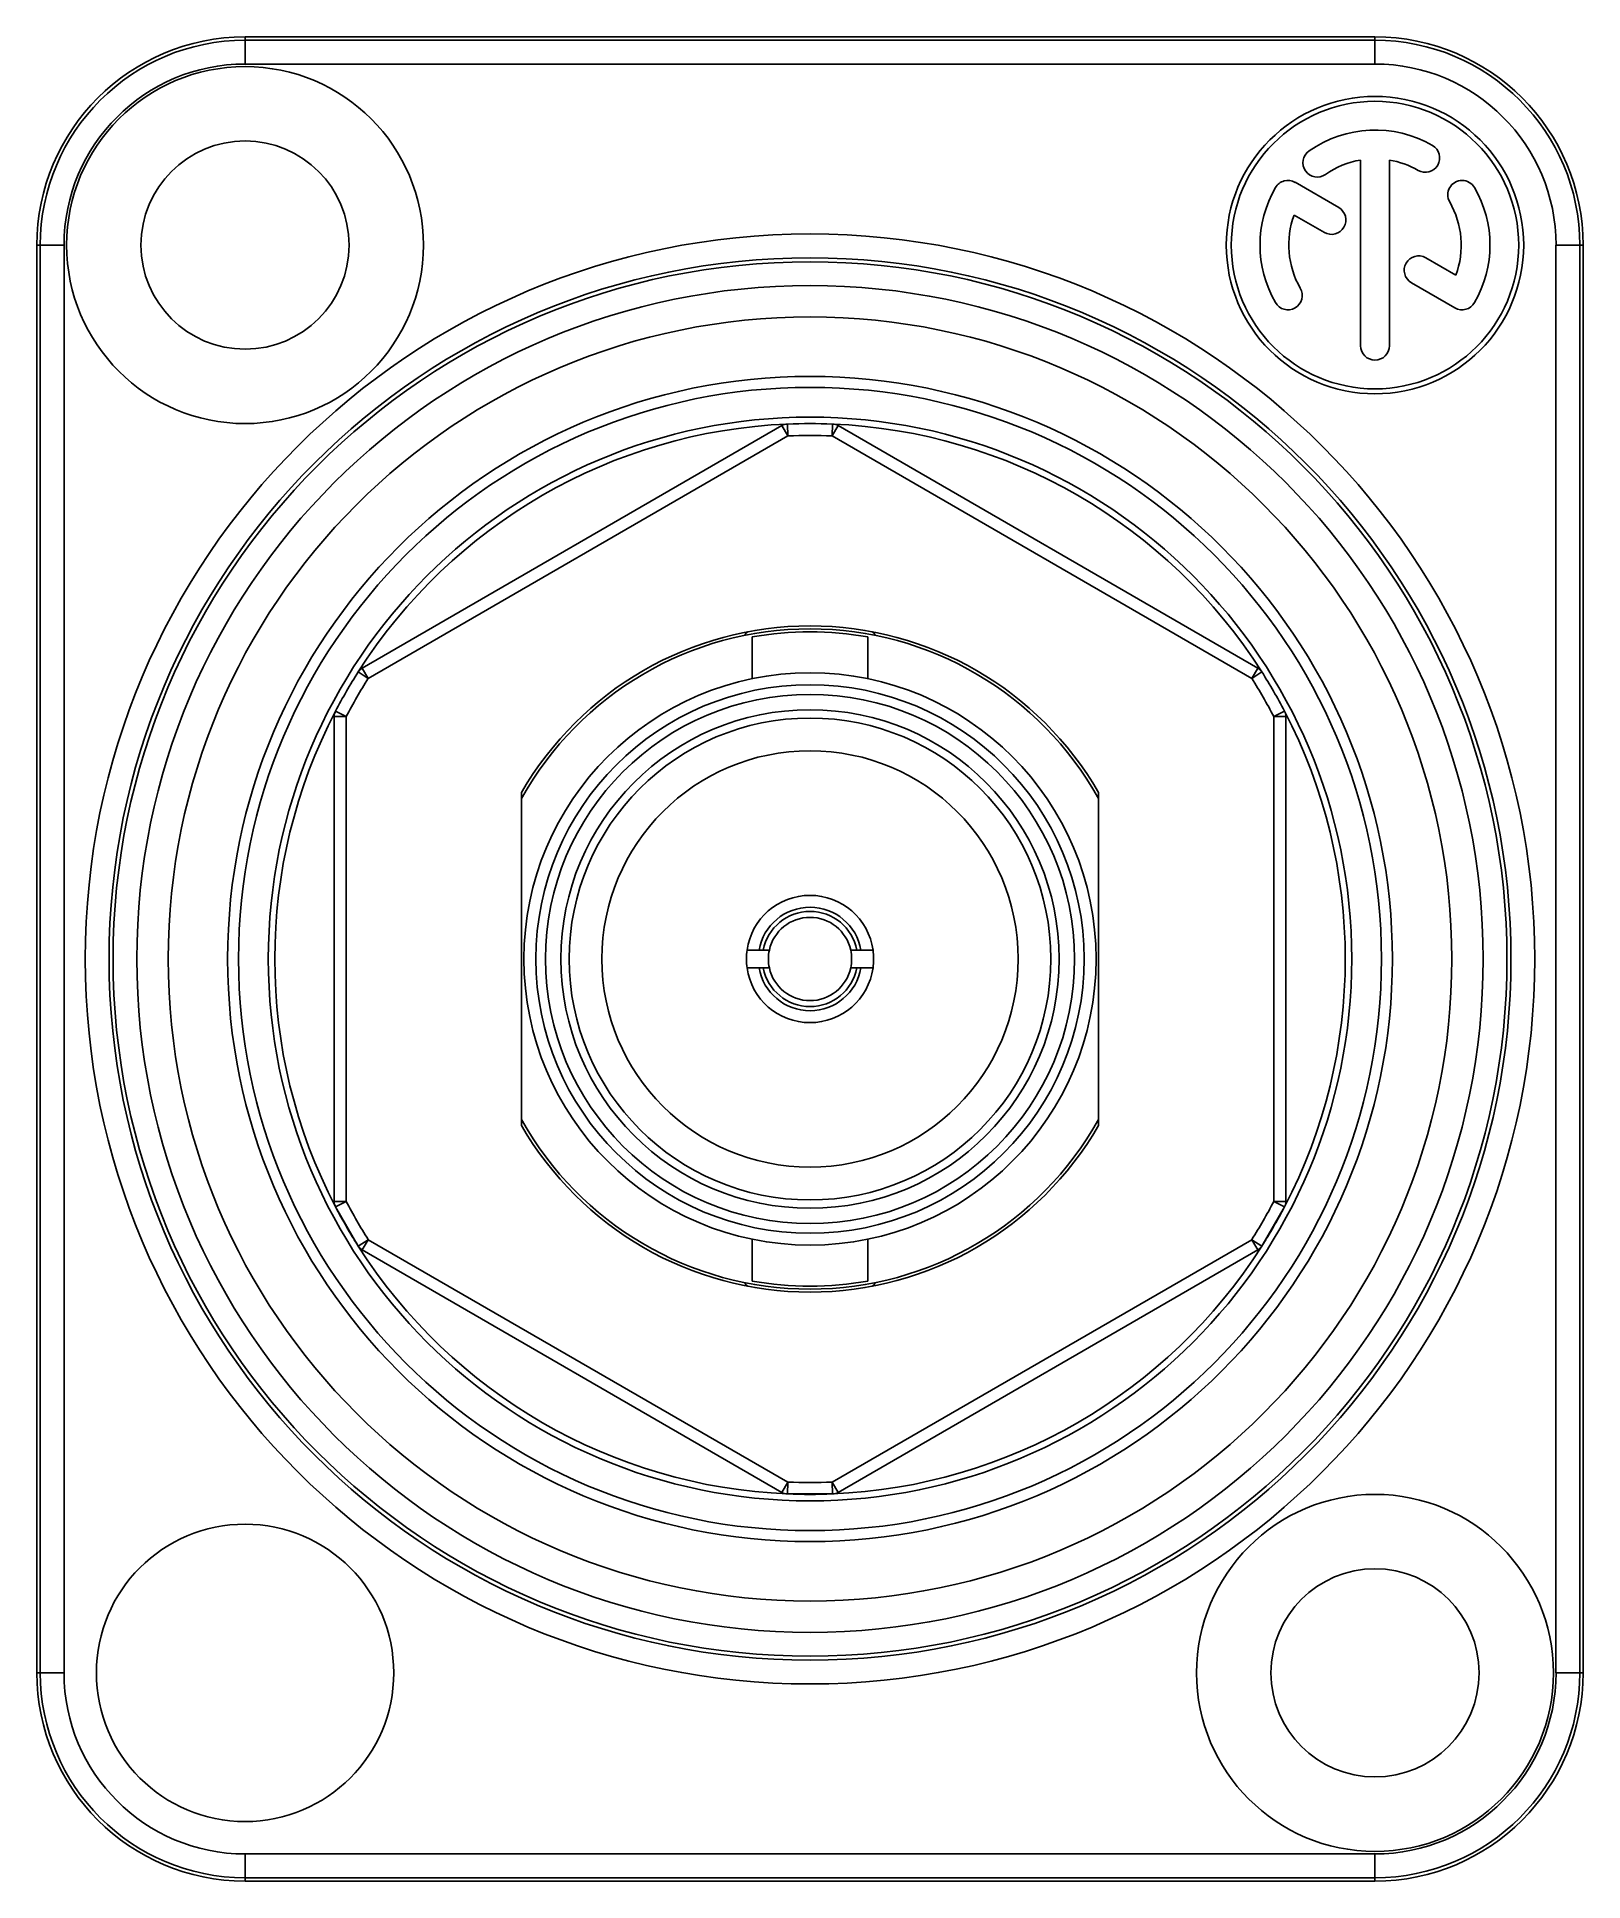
# Model space of a CAD drawing. Extents: x 0 to 52, y 0.1 to 62.1.
import ezdxf

# ---------------------------------------------------------------- set-up
doc = ezdxf.new("R2010")
doc.units = 0
doc.layers.get('0').update_dxf_attribs({"true_color": 0xffffff})
for name, color, linetype, true_color in [('BEZUGSACHSEN', 7, 'Continuous', 0xffffff), ('BOHRUNGEN', 7, 'Continuous', 0xffffff), ('BZ-KURVEN', 7, 'Continuous', 0xffffff), ('KANTENFASEN', 7, 'Continuous', 0xffffff), ('RUNDUNGEN', 7, 'Continuous', 0xffffff)]:
    doc.layers.add(name, color=color, linetype=linetype, true_color=true_color)

msp = doc.modelspace()

# ---------------------------------------------------------------- linework, layer by layer
at = {"color": 7, "linetype": 'Continuous', "true_color": 0xffffff}
for p, q in [((45.034, 62.074), (7.034, 62.074)), ((44.55, 51.69), (44.55, 57.933)), ((45.517, 57.933), (45.517, 51.69)), ((42.345, 57.184), (43.814, 56.336)), ((43.331, 55.499), (42.316, 56.085)), ((0.034, 55.074), (0.034, 7.074)), ((46.74, 54.646), (47.752, 54.063)), ((52.034, 7.074), (52.034, 55.074)), ((47.722, 52.963), (46.257, 53.809)), ((16.334, 25.475), (16.334, 36.673)), ((35.734, 36.673), (35.734, 25.475)), ((7.034, 0.074), (45.034, 0.074))]:
    msp.add_line(p, q, dxfattribs=at)
for centre, radius in [((45.034, 55.074), 5), ((26.034, 31.074), 8.897), ((26.034, 31.074), 8.38), ((26.034, 31.074), 8.1), ((26.034, 31.074), 7), ((7.034, 7.074), 5)]:
    msp.add_circle(centre, radius, dxfattribs=at)
for centre, radius, start, end in [((7.034, 55.074), 7, 90, 180), ((45.034, 55.074), 7, 0, 90), ((45.034, 55.074), 3.867, 60, 125), ((46.725, 58.004), 0.483, 240, 60), ((43.093, 57.845), 0.483, 125, 305), ((45.034, 55.074), 2.9, 99.59407, 125), ((45.034, 55.074), 2.9, 60, 80.40593), ((42.104, 56.765), 0.483, 60, 150), ((47.964, 56.765), 0.483, 30, 210), ((45.034, 55.074), 3.867, 150, 210), ((45.034, 55.074), 2.9, 339.59407, 30), ((45.034, 55.074), 3.867, 330, 30), ((45.034, 55.074), 2.9, 159.59407, 210), ((43.572, 55.917), 0.483, 240, 60), ((46.499, 54.228), 0.483, 60, 240), ((42.104, 53.382), 0.483, 210, 30), ((47.964, 53.382), 0.483, 240, 330), ((45.034, 51.69), 0.483, 180, 0), ((26.034, 31.074), 11.2, 29.99473, 150.00516), ((26.034, 31.074), 11.1, 29.08802, 150.91198), ((26.034, 31.074), 2.14, 171.94134, 188.05866), ((26.034, 31.074), 1.4, 167.62637, 192.37363), ((26.034, 31.074), 1.4, 347.62637, 12.37363), ((26.034, 31.074), 2.14, 351.94134, 8.05866), ((26.034, 31.074), 11.1, 209.08802, 330.91198), ((26.034, 31.074), 11.2, 209.99484, 330.00527), ((7.034, 7.074), 7, 180, 270), ((45.034, 7.074), 7, 270, 0)]:
    msp.add_arc(centre, radius, start, end, dxfattribs=at)
at = {"layer": 'BEZUGSACHSEN', "color": 7, "linetype": 'Continuous', "true_color": 0xffffff}
for p, q in [((24.084, 40.486), (24.084, 41.901)), ((27.984, 40.486), (27.984, 41.901)), ((24.084, 20.246), (24.084, 21.662)), ((27.984, 20.246), (27.984, 21.662))]:
    msp.add_line(p, q, dxfattribs=at)
for radius, start, end in [(18, 92.41967, 147.58086), (18, 32.41914, 87.58033), (11, 79.78926, 100.21074), (18, 152.42054, 207.57946), (18, 332.42054, 27.57946), (18, 211.6319, 211.90763), (18, 212.41914, 267.58033), (18, 272.41967, 327.58086), (18, 328.09275, 328.36756), (11, 259.78919, 280.21081)]:
    msp.add_arc((26.034, 31.074), radius, start, end, dxfattribs=at)
at = {"layer": 'BOHRUNGEN', "color": 7, "linetype": 'Continuous', "true_color": 0xffffff}
for centre, radius in [((7.034, 55.074), 6), ((7.034, 55.074), 3.5), ((45.034, 7.074), 6), ((45.034, 7.074), 3.5)]:
    msp.add_circle(centre, radius, dxfattribs=at)
at = {"layer": 'BZ-KURVEN', "color": 4, "linetype": 'Continuous', "true_color": 0x00ffff}
msp.add_circle((45.034, 55.074), 4.833, dxfattribs=at)
at = {"layer": 'KANTENFASEN', "color": 7, "linetype": 'Continuous', "true_color": 0xffffff}
for p, q in [((24.462, 31.374), (24.666, 31.374)), ((27.605, 31.374), (27.401, 31.374)), ((24.462, 30.774), (24.666, 30.774)), ((27.605, 30.774), (27.401, 30.774))]:
    msp.add_line(p, q, dxfattribs=at)
for radius, start, end in [(1.6, 10.80692, 169.19308), (1.4, 12.37363, 167.62637), (1.6, 190.80692, 349.19308), (1.4, 192.37363, 347.62637)]:
    msp.add_arc((26.034, 31.074), radius, start, end, dxfattribs=at)
at = {"layer": 'RUNDUNGEN', "color": 9, "linetype": 'Continuous', "true_color": 0xc0c0c0}
for p, q in [((7.034, 61.161), (7.034, 62.074)), ((45.034, 61.161), (45.034, 62.074)), ((45.034, 61.961), (7.034, 61.961)), ((45.034, 61.161), (7.034, 61.161)), ((0.034, 55.074), (0.946, 55.074)), ((0.146, 55.074), (0.146, 7.074)), ((0.946, 55.074), (0.946, 7.074)), ((51.121, 55.074), (52.034, 55.074)), ((51.121, 7.074), (51.121, 55.074)), ((51.921, 7.074), (51.921, 55.074)), ((25.29, 48.658), (25.09, 49.004)), ((25.29, 48.658), (25.274, 49.058)), ((26.777, 48.658), (26.794, 49.058)), ((26.777, 48.658), (26.977, 49.004)), ((25.29, 48.658), (11.177, 40.509)), ((40.89, 40.509), (26.777, 48.658)), ((11.177, 40.509), (10.839, 40.724)), ((11.177, 40.509), (10.977, 40.856)), ((40.89, 40.509), (41.09, 40.856)), ((40.89, 40.509), (41.228, 40.724)), ((10.434, 39.222), (10.034, 39.222)), ((10.434, 39.222), (10.079, 39.407)), ((10.434, 39.222), (10.434, 22.925)), ((41.634, 39.222), (41.988, 39.407)), ((41.634, 39.222), (42.034, 39.222)), ((41.634, 22.925), (41.634, 39.222)), ((10.434, 22.925), (10.034, 22.925)), ((10.434, 22.925), (10.079, 22.74)), ((41.634, 22.925), (42.034, 22.925)), ((41.634, 22.925), (41.988, 22.74)), ((11.177, 21.638), (10.839, 21.424)), ((11.177, 21.638), (10.977, 21.292)), ((11.177, 21.638), (25.29, 13.489)), ((26.777, 13.489), (40.89, 21.638)), ((40.89, 21.638), (41.228, 21.424)), ((40.89, 21.638), (41.09, 21.292)), ((25.29, 13.489), (25.09, 13.143)), ((25.29, 13.489), (25.274, 13.09)), ((26.777, 13.489), (26.977, 13.143)), ((26.777, 13.489), (26.794, 13.09)), ((0.034, 7.074), (0.946, 7.074)), ((51.121, 7.074), (52.034, 7.074)), ((7.034, 0.074), (7.034, 0.986)), ((7.034, 0.986), (45.034, 0.986)), ((45.034, 0.074), (45.034, 0.986)), ((7.034, 0.186), (45.034, 0.186))]:
    msp.add_line(p, q, dxfattribs=at)
at = {"layer": 'RUNDUNGEN', "color": 7, "linetype": 'Continuous', "true_color": 0xffffff}
for p, q in [((25.09, 49.004), (10.977, 40.856)), ((41.09, 40.856), (26.977, 49.004)), ((10.034, 39.222), (10.034, 22.925)), ((42.034, 22.925), (42.034, 39.222)), ((23.915, 31.374), (24.462, 31.374)), ((27.605, 31.374), (28.152, 31.374)), ((23.915, 30.774), (24.462, 30.774)), ((27.605, 30.774), (28.152, 30.774)), ((10.839, 21.424), (10.079, 22.74)), ((41.988, 22.74), (41.228, 21.424)), ((10.977, 21.292), (25.09, 13.143)), ((26.977, 13.143), (41.09, 21.292)), ((26.794, 13.09), (25.274, 13.09))]:
    msp.add_line(p, q, dxfattribs=at)
at = {"layer": 'RUNDUNGEN', "color": 9, "linetype": 'Continuous', "true_color": 0xc0c0c0}
for radius in [24.373, 23.573, 23.438, 22.639, 21.584, 19.585, 19.217, 18.217, 9.22]:
    msp.add_circle((26.034, 31.074), radius, dxfattribs=at)
at = {"layer": 'RUNDUNGEN', "color": 7, "linetype": 'Continuous', "true_color": 0xffffff}
msp.add_circle((26.034, 31.074), 9.62, dxfattribs=at)
at = {"layer": 'RUNDUNGEN', "color": 9, "linetype": 'Continuous', "true_color": 0xc0c0c0}
for centre, radius, start, end in [((7.034, 55.074), 6.887, 90, 180), ((45.034, 55.074), 6.887, 0, 90), ((7.034, 55.074), 6.088, 90, 180), ((45.034, 55.074), 6.088, 0, 90), ((26.034, 31.074), 17.6, 87.5802, 92.41989), ((26.034, 31.074), 17.6, 147.5802, 152.41995), ((26.034, 31.074), 17.6, 27.5802, 32.41998), ((26.034, 31.074), 1.74, 9.92819, 170.07181), ((26.034, 31.074), 1.74, 189.92819, 350.07181), ((26.034, 31.074), 17.6, 207.5802, 212.42019), ((26.034, 31.074), 17.6, 327.5802, 332.41984), ((26.034, 31.074), 17.6, 267.5802, 272.4199), ((7.034, 7.074), 6.887, 180, 270), ((7.034, 7.074), 6.088, 180, 270), ((45.034, 7.074), 6.887, 270, 0), ((45.034, 7.074), 6.088, 270, 0)]:
    msp.add_arc(centre, radius, start, end, dxfattribs=at)
at = {"layer": 'RUNDUNGEN', "color": 7, "linetype": 'Continuous', "true_color": 0xffffff}
for centre, radius, start, end in [((25.29, 48.658), 0.4, 92.4198, 120), ((26.034, 31.074), 18, 87.5802, 92.4198), ((26.777, 48.658), 0.4, 60, 87.5802), ((24.034, 41.89), 0.2, 116.01677, 163.8205), ((28.034, 41.89), 0.2, 16.1795, 63.98313), ((26.034, 31.074), 18, 147.5802, 152.4198), ((11.177, 40.509), 0.4, 120, 147.5802), ((40.89, 40.509), 0.4, 32.4198, 60), ((26.034, 31.074), 18, 27.5802, 32.4198), ((10.434, 39.222), 0.4, 152.4198, 180), ((41.634, 39.222), 0.4, 0, 27.5802), ((26.034, 31.074), 2.14, 8.05866, 171.94134), ((26.034, 31.074), 2.14, 188.05866, 351.94134), ((10.434, 22.925), 0.4, 180, 207.5802), ((26.034, 31.074), 18, 207.5802, 212.4198), ((26.034, 31.074), 18, 327.5802, 332.4198), ((41.634, 22.925), 0.4, 332.4198, 0), ((11.177, 21.638), 0.4, 212.4198, 240), ((40.89, 21.638), 0.4, 300, 327.5802), ((24.034, 20.257), 0.2, 196.1795, 243.98323), ((28.034, 20.257), 0.2, 296.01687, 343.8205), ((25.29, 13.489), 0.4, 240, 267.5802), ((26.034, 31.074), 18, 267.5802, 272.4198), ((26.777, 13.489), 0.4, 272.4198, 300)]:
    msp.add_arc(centre, radius, start, end, dxfattribs=at)

doc.saveas('drawing.dxf')
